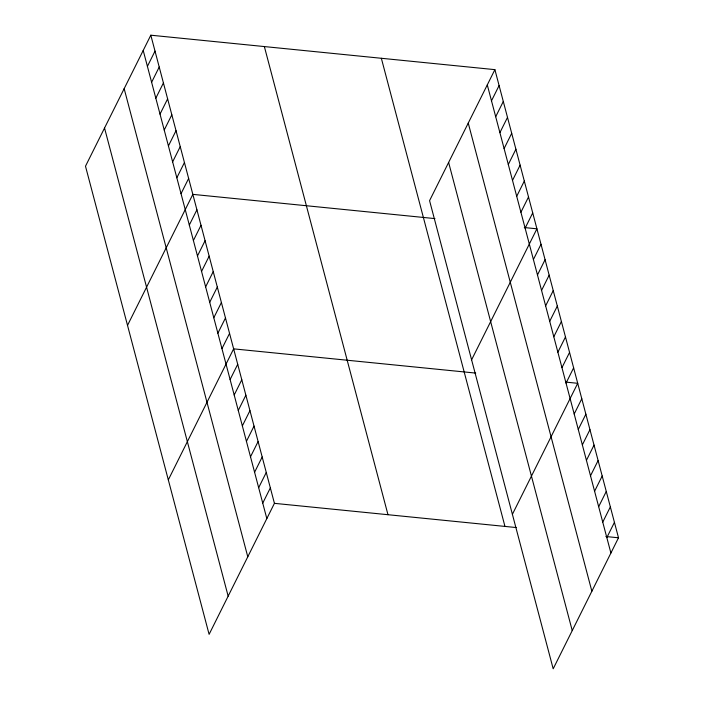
<?xml version="1.0" encoding="UTF-8"?>
<svg xmlns="http://www.w3.org/2000/svg" width="704" height="704" viewBox="0 0 704 704"><rect width="100%" height="100%" fill="white"/><g stroke="black" fill="none" stroke-linecap="round" stroke-linejoin="round"><path stroke-width="1.06" d="M150.814 35.2L85.492 166.214L209.106 634.357L274.428 503.342L150.814 35.2L494.894 69.643L618.508 537.786L553.186 668.8L429.572 200.658L494.894 69.643M147.409 66.361L155.012 51.119M151.615 82.28L159.218 67.03M155.822 98.199L163.416 82.949M160.019 114.11L167.622 98.868M164.226 130.029L171.829 114.787M168.423 145.948L176.026 130.698M172.63 161.867L180.233 146.617M176.836 177.778L184.43 162.536M181.034 193.697L188.637 178.455M127.521 325.38L192.843 194.366L434.94 218.601M189.314 225.06L196.918 209.818M193.398 240.513L201.001 225.262M197.472 255.957L205.075 240.715M201.555 271.41L209.158 256.159M205.638 286.862L213.233 271.612M209.713 302.306L217.316 287.065M213.796 317.759L221.399 302.509M217.87 333.203L225.474 317.962M221.954 348.656L229.557 333.406M168.309 479.873L233.631 348.858L475.737 373.094M230.111 379.553L237.714 364.302M234.194 394.997L241.789 379.755M238.269 410.45L245.872 395.199M242.352 425.894L249.946 410.652M246.426 441.346L254.03 426.096M250.51 456.79L258.113 441.549M254.584 472.243L262.187 456.993M258.667 487.696L266.27 472.446M262.742 503.14L270.345 487.89M491.498 100.804L499.101 85.562M495.695 116.723L503.298 101.482M499.902 132.642L507.505 117.392M504.108 148.562L511.702 133.311M508.306 164.472L515.909 149.23M512.512 180.391L520.115 165.141M516.71 196.31L524.313 181.06M520.916 212.23L528.519 196.979M525.122 228.14L532.717 212.898M471.601 359.823L536.923 228.809L524.304 227.55M533.403 259.512L541.006 244.262M537.478 274.956L545.081 259.706M541.561 290.409L549.164 275.158M545.635 305.853L553.238 290.611M549.718 321.306L557.322 306.055M553.802 336.75L561.396 321.508M557.876 352.202L565.479 336.952M561.959 367.646L569.562 352.405M566.034 383.099L573.637 367.849M512.398 514.316L577.72 383.302L566.148 382.14M574.191 413.996L581.794 398.746M578.274 429.44L585.878 414.198M582.358 444.893L589.952 429.642M586.432 460.337L594.035 445.095M590.515 475.79L598.11 460.539M594.59 491.242L602.193 475.992M598.673 506.686L606.276 491.445M602.747 522.139L610.35 506.889M606.83 537.583L614.434 522.342M274.428 503.342L516.525 527.578M605.898 536.527L618.508 537.786M487.291 84.894L610.905 553.036M468.248 123.094L591.862 591.237M448.624 162.457L572.238 630.599M381.348 58.274L504.962 526.416M264.361 46.57L387.974 514.712M143.211 50.45L266.825 518.593M124.159 88.651L247.782 556.794M104.535 128.014L228.158 596.156"/></g></svg>
